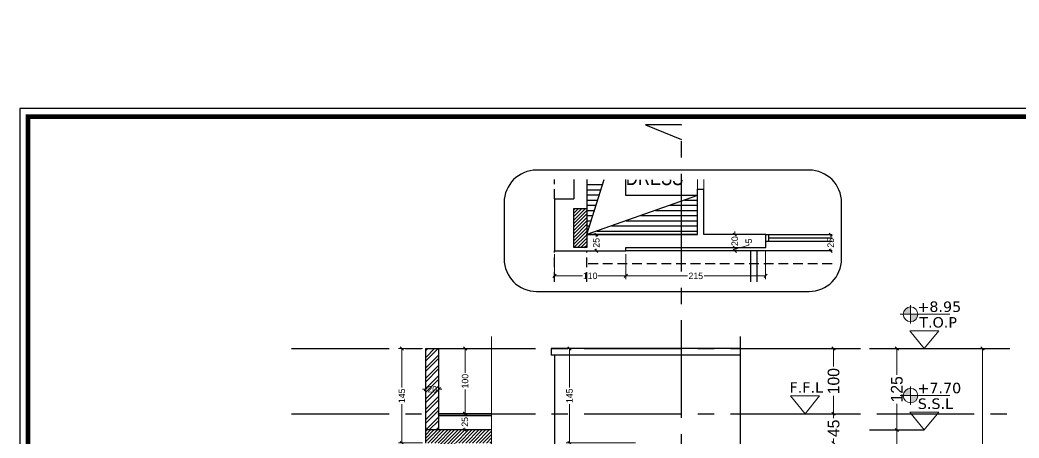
# Model space of a CAD drawing. Header units: centimetres. Extents: x 7997 to 116674, y 1017 to 13844.
# Drawn here: x 77758 to 79295, y 10266 to 10908 of the extents above; entities that cross this region are included whole.
import ezdxf
from ezdxf.xclip import XClip

# ---------------------------------------------------------------- set-up
doc = ezdxf.new("R2010")
doc.units = ezdxf.units.CM
doc.header["$LTSCALE"] = 200
doc.header["$XCLIPFRAME"] = 0
doc.header["$PDMODE"] = 2
for name, pattern in [('A-106-Typical Floor Plan$0$HIDDEN', [0.375, 0.25, -0.125]), ('CENTER2', [1.125, 0.75, -0.125, 0.125, -0.125]), ('DASHED', [0.75, 0.5, -0.25])]:
    doc.linetypes.add(name, pattern=pattern)
for name, color, linetype in [('AXIS', 9, 'CENTER2'), ('Border 100x200', 2, 'Continuous'), ('COL', 1, 'Continuous'), ('CPBRD-LINES', 11, 'Continuous'), ('DIM', 11, 'Continuous'), ('STEP', 7, 'Continuous'), ('WIN', 6, 'Continuous'), ('WINDOR', 6, 'Continuous')]:
    doc.layers.add(name, color=color, linetype=linetype)
for name, color, linetype, lineweight in [('HA', 251, 'Continuous', 0), ('HAT', 8, 'Continuous', 9), ('HATCH', 8, 'Continuous', 5), ('TEXT', 6, 'Continuous', 18), ('WALL', 3, 'Continuous', 25)]:
    doc.layers.add(name, color=color, linetype=linetype, lineweight=lineweight)
doc.styles.add('sheet notes', font='verdana.ttf')
doc.styles.add('style8', font='swisscl.ttf', dxfattribs={"width": 0.8})
doc.styles.add('T2', font='')
doc.styles.get('T2').set_extended_font_data('Elisia')
doc.dimstyles.new('NORMAL', dxfattribs={"dimtxt": 18, "dimasz": 5, "dimexe": 5, "dimexo": 5, "dimgap": 1, "dimtad": 0, "dimdec": 0, "dimdsep": 46, "dimtxsty": 'T2', "dimblk1": 'OBLIQUE', "dimblk2": 'OBLIQUE', "dimsah": 1, "dimcen": 0.09, "dimclrd": 4, "dimclre": 4, "dimclrt": 6, "dimadec": 0, "dimazin": 0, "dimtfac": 1, "dimtdec": 0, "dimtofl": 0, "dimtmove": 1, "dimatfit": 2, "dimldrblk": 'OPEN30', "dimfxl": 0, "dimtolj": 1, "dimtzin": 0, "dimlwd": 5, "dimlwe": 5, "dimarcsym": 0})
doc.dimstyles.new('NORMAL-1', dxfattribs={"dimtxt": 10, "dimasz": 5, "dimexe": 5, "dimexo": 5, "dimgap": 1, "dimtad": 0, "dimdec": 0, "dimdsep": 46, "dimtxsty": 'T2', "dimblk1": 'OBLIQUE', "dimblk2": 'OBLIQUE', "dimsah": 1, "dimcen": 0.09, "dimclrd": 4, "dimclre": 4, "dimclrt": 6, "dimadec": 0, "dimazin": 0, "dimtfac": 1, "dimtdec": 0, "dimtofl": 0, "dimtmove": 1, "dimatfit": 3, "dimldrblk": 'OPEN30', "dimfxl": 0, "dimtolj": 1, "dimtzin": 0, "dimlwd": 5, "dimlwe": 5, "dimarcsym": 0})
pattern_1 = [(45, (-39757.2027, -54636.4848), (-2.65165043, 2.65165043), [])]
pattern_2 = [(0, (-5607318.147, -7847120.6), (3e-15, 7.9375), [])]
pattern_3 = [(45, (-33014.8116, -54636.4848), (-2.65165043, 2.65165043), [])]

# ---------------------------------------------------------------- blocks, each defined once
blk = doc.blocks.new('_OBLIQUE')
at = {"color": 0, "linetype": 'ByBlock'}
blk.add_line((-0.5, -0.5), (0.5, 0.5), dxfattribs=at)
blk = doc.blocks.new('*D1054')
at = {"layer": 'Defpoints', "color": 0, "ltscale": 150, "transparency": 16777216}
for p in [(78603.5, 10403.2), (78603.5, 10403.2), (78710.3, 10258.2)]:
    blk.add_point(p, dxfattribs=at)
at = {"layer": 'DIM', "color": 4, "lineweight": 5, "ltscale": 150, "transparency": 16777216}
for p, q in [((78603.5, 10403.2), (78603.5, 10343.6)), ((78603.5, 10258.2), (78603.5, 10317.8)), ((78705.3, 10258.2), (78598.5, 10258.2))]:
    blk.add_line(p, q, dxfattribs=at)
at = {"layer": 'DIM', "color": 4, "lineweight": 5, "ltscale": 150, "transparency": 16777216, "xscale": 5, "yscale": 5, "zscale": 5}
for p, rotation in [((78603.5, 10403.2), 90), ((78603.5, 10258.2), 270)]:
    blk.add_blockref('_OBLIQUE', p, dxfattribs=dict(at, rotation=rotation))
at = {"layer": 'DIM', "color": 6, "ltscale": 150, "transparency": 16777216, "insert": (78603.5, 10330.7), "char_height": 10, "attachment_point": 5, "rotation": 90, "style": 'T2'}
blk.add_mtext('\\A1;145', dxfattribs=at)
blk = doc.blocks.new('_Open30')
at = {"color": 0, "linetype": 'ByBlock', "lineweight": -2}
for p, q in [((-1, 0.27), (0, 0)), ((0, 0), (-1, -0.27)), ((0, 0), (-1, 0))]:
    blk.add_line(p, q, dxfattribs=at)
blk = doc.blocks.new('*D1037')
at = {"layer": 'Defpoints', "color": 0, "ltscale": 150, "transparency": 16777216}
for p in [(78580.3, 10553.3), (78690.3, 10553.3), (78690.3, 10514.9)]:
    blk.add_point(p, dxfattribs=at)
at = {"layer": 'WALL', "color": 4, "lineweight": 5, "ltscale": 150, "transparency": 16777216}
for p, q in [((78580.3, 10548.3), (78580.3, 10509.9)), ((78690.3, 10548.3), (78690.3, 10509.9)), ((78580.3, 10514.9), (78623.4, 10514.9)), ((78690.3, 10514.9), (78647.3, 10514.9))]:
    blk.add_line(p, q, dxfattribs=at)
at = {"layer": 'WALL', "color": 4, "lineweight": 5, "ltscale": 150, "transparency": 16777216, "xscale": 5, "yscale": 5, "zscale": 5, "rotation": 180}
blk.add_blockref('_OBLIQUE', (78580.3, 10514.9), dxfattribs=at)
at = {"layer": 'WALL', "color": 4, "lineweight": 5, "ltscale": 150, "transparency": 16777216, "xscale": 5, "yscale": 5, "zscale": 5}
blk.add_blockref('_OBLIQUE', (78690.3, 10514.9), dxfattribs=at)
at = {"layer": 'WALL', "color": 6, "ltscale": 150, "transparency": 16777216, "insert": (78635.3, 10514.9), "char_height": 10, "attachment_point": 5, "style": 'T2'}
blk.add_mtext('\\A1;110', dxfattribs=at)
blk = doc.blocks.new('*D1038')
at = {"layer": 'Defpoints', "color": 0, "ltscale": 150, "transparency": 16777216}
for p in [(78905.3, 10558.3), (78690.3, 10553.3), (78905.3, 10514.9)]:
    blk.add_point(p, dxfattribs=at)
at = {"layer": 'WALL', "color": 4, "lineweight": 5, "ltscale": 150, "transparency": 16777216}
for p, q in [((78690.3, 10548.3), (78690.3, 10509.9)), ((78905.3, 10553.3), (78905.3, 10509.9)), ((78690.3, 10514.9), (78784.9, 10514.9)), ((78905.3, 10514.9), (78810.7, 10514.9))]:
    blk.add_line(p, q, dxfattribs=at)
at = {"layer": 'WALL', "color": 4, "lineweight": 5, "ltscale": 150, "transparency": 16777216, "xscale": 5, "yscale": 5, "zscale": 5, "rotation": 180}
blk.add_blockref('_OBLIQUE', (78690.3, 10514.9), dxfattribs=at)
at = {"layer": 'WALL', "color": 4, "lineweight": 5, "ltscale": 150, "transparency": 16777216, "xscale": 5, "yscale": 5, "zscale": 5}
blk.add_blockref('_OBLIQUE', (78905.3, 10514.9), dxfattribs=at)
at = {"layer": 'WALL', "color": 6, "ltscale": 150, "transparency": 16777216, "insert": (78797.8, 10514.9), "char_height": 10, "attachment_point": 5, "style": 'T2'}
blk.add_mtext('\\A1;215', dxfattribs=at)
blk = doc.blocks.new('*D1039')
at = {"layer": 'Defpoints', "color": 0, "ltscale": 150, "transparency": 16777216}
for p in [(78857.8, 10578.3), (78857.8, 10558.3), (78857.8, 10558.3)]:
    blk.add_point(p, dxfattribs=at)
at = {"layer": 'WALL', "color": 4, "lineweight": 5, "ltscale": 150, "transparency": 16777216}
for p, q in [((78857.8, 10578.3), (78857.8, 10583.3)), ((78857.8, 10558.3), (78857.8, 10553.3))]:
    blk.add_line(p, q, dxfattribs=at)
at = {"layer": 'WALL', "color": 4, "lineweight": 5, "ltscale": 150, "transparency": 16777216, "xscale": 5, "yscale": 5, "zscale": 5}
for p, rotation in [((78857.8, 10578.3), 270), ((78857.8, 10558.3), 90)]:
    blk.add_blockref('_OBLIQUE', p, dxfattribs=dict(at, rotation=rotation))
at = {"layer": 'WALL', "color": 6, "ltscale": 150, "transparency": 16777216, "insert": (78857.8, 10568.3), "char_height": 10, "attachment_point": 5, "rotation": 90, "style": 'T2'}
blk.add_mtext('\\A1;20', dxfattribs=at)
blk = doc.blocks.new('*D1040')
at = {"layer": 'Defpoints', "color": 0, "ltscale": 150, "transparency": 16777216}
for p in [(78857.8, 10558.3), (78857.8, 10553.3), (78857.8, 10553.3)]:
    blk.add_point(p, dxfattribs=at)
at = {"layer": 'WALL', "color": 4, "lineweight": 5, "ltscale": 150, "transparency": 16777216}
for p, q in [((78857.8, 10555.8), (78879.3, 10562.3)), ((78857.8, 10558.3), (78857.8, 10553.3)), ((78879.3, 10562.3), (78879.3, 10564.3))]:
    blk.add_line(p, q, dxfattribs=at)
at = {"layer": 'WALL', "color": 4, "lineweight": 5, "ltscale": 150, "transparency": 16777216, "xscale": 5, "yscale": 5, "zscale": 5}
for p, rotation in [((78857.8, 10558.3), 90), ((78857.8, 10553.3), 270)]:
    blk.add_blockref('_OBLIQUE', p, dxfattribs=dict(at, rotation=rotation))
at = {"layer": 'WALL', "color": 6, "ltscale": 150, "transparency": 16777216, "insert": (78879.3, 10568.6), "char_height": 10, "attachment_point": 5, "rotation": 90, "style": 'T2'}
blk.add_mtext('\\A1;5', dxfattribs=at)
blk = doc.blocks.new('*D1041')
at = {"layer": 'Defpoints', "color": 0, "ltscale": 150, "transparency": 16777216}
for p in [(79005.3, 10578.3), (79005.3, 10553.3), (79005.3, 10553.3)]:
    blk.add_point(p, dxfattribs=at)
at = {"layer": 'WALL', "color": 4, "lineweight": 5, "ltscale": 150, "transparency": 16777216}
for p, q in [((79005.3, 10578.3), (79005.3, 10574.9)), ((79005.3, 10553.3), (79005.3, 10556.7))]:
    blk.add_line(p, q, dxfattribs=at)
at = {"layer": 'WALL', "color": 4, "lineweight": 5, "ltscale": 150, "transparency": 16777216, "xscale": 5, "yscale": 5, "zscale": 5}
for p, rotation in [((79005.3, 10578.3), 90), ((79005.3, 10553.3), 270)]:
    blk.add_blockref('_OBLIQUE', p, dxfattribs=dict(at, rotation=rotation))
at = {"layer": 'WALL', "color": 6, "ltscale": 150, "transparency": 16777216, "insert": (79005.3, 10565.8), "char_height": 10, "attachment_point": 5, "rotation": 90, "style": 'T2'}
blk.add_mtext('\\A1;25', dxfattribs=at)
blk = doc.blocks.new('*D1042')
at = {"layer": 'Defpoints', "color": 0, "ltscale": 150, "transparency": 16777216}
for p in [(78635.3, 10578.3), (78644.8, 10578.3), (78635.3, 10553.3)]:
    blk.add_point(p, dxfattribs=at)
at = {"layer": 'WALL', "color": 4, "lineweight": 5, "ltscale": 150, "transparency": 16777216}
for p, q in [((78640.3, 10578.3), (78649.8, 10578.3)), ((78644.8, 10578.3), (78644.8, 10574.9)), ((78640.3, 10553.3), (78649.8, 10553.3)), ((78644.8, 10553.3), (78644.8, 10556.7))]:
    blk.add_line(p, q, dxfattribs=at)
at = {"layer": 'WALL', "color": 4, "lineweight": 5, "ltscale": 150, "transparency": 16777216, "xscale": 5, "yscale": 5, "zscale": 5}
for p, rotation in [((78644.8, 10578.3), 90), ((78644.8, 10553.3), 270)]:
    blk.add_blockref('_OBLIQUE', p, dxfattribs=dict(at, rotation=rotation))
at = {"layer": 'WALL', "color": 6, "ltscale": 150, "transparency": 16777216, "insert": (78644.8, 10565.8), "char_height": 10, "attachment_point": 5, "rotation": 90, "style": 'T2'}
blk.add_mtext('\\A1;25', dxfattribs=at)
blk = doc.blocks.new('*D1055')
at = {"layer": 'Defpoints', "color": 0, "ltscale": 150, "transparency": 16777216}
for p in [(78382.4, 10403.2), (78345.7, 10258.2), (78382.4, 10258.2)]:
    blk.add_point(p, dxfattribs=at)
at = {"layer": 'WALL', "color": 4, "lineweight": 5, "ltscale": 150, "transparency": 16777216}
for p, q in [((78377.4, 10403.2), (78340.7, 10403.2)), ((78345.7, 10403.2), (78345.7, 10343.6)), ((78345.7, 10258.2), (78345.7, 10317.8)), ((78377.4, 10258.2), (78340.7, 10258.2))]:
    blk.add_line(p, q, dxfattribs=at)
at = {"layer": 'WALL', "color": 4, "lineweight": 5, "ltscale": 150, "transparency": 16777216, "xscale": 5, "yscale": 5, "zscale": 5}
for p, rotation in [((78345.7, 10403.2), 90), ((78345.7, 10258.2), 270)]:
    blk.add_blockref('_OBLIQUE', p, dxfattribs=dict(at, rotation=rotation))
at = {"layer": 'WALL', "color": 6, "ltscale": 150, "transparency": 16777216, "insert": (78345.7, 10330.7), "char_height": 10, "attachment_point": 5, "rotation": 90, "style": 'T2'}
blk.add_mtext('\\A1;145', dxfattribs=at)
blk = doc.blocks.new('*D1063')
at = {"layer": 'Defpoints', "color": 0, "ltscale": 150, "transparency": 16777216}
for p in [(78382.4, 10340.7), (78402.4, 10340.7), (78402.4, 10340.7)]:
    blk.add_point(p, dxfattribs=at)
at = {"layer": 'WALL', "color": 4, "lineweight": 5, "ltscale": 150, "transparency": 16777216}
for p, q in [((78382.4, 10340.7), (78377.4, 10340.7)), ((78402.4, 10340.7), (78407.4, 10340.7))]:
    blk.add_line(p, q, dxfattribs=at)
at = {"layer": 'WALL', "color": 4, "lineweight": 5, "ltscale": 150, "transparency": 16777216, "xscale": 5, "yscale": 5, "zscale": 5}
blk.add_blockref('_OBLIQUE', (78382.4, 10340.7), dxfattribs=at)
at = {"layer": 'WALL', "color": 4, "lineweight": 5, "ltscale": 150, "transparency": 16777216, "xscale": 5, "yscale": 5, "zscale": 5, "rotation": 180}
blk.add_blockref('_OBLIQUE', (78402.4, 10340.7), dxfattribs=at)
at = {"layer": 'WALL', "color": 6, "ltscale": 150, "transparency": 16777216, "insert": (78392.4, 10340.7), "char_height": 10, "attachment_point": 5, "style": 'T2'}
blk.add_mtext('\\A1;20', dxfattribs=at)
blk = doc.blocks.new('SDF')
at = {"layer": 'TEXT'}
h = blk.add_hatch(color=256, dxfattribs=at)
h.paths.add_polyline_path([(0, 0), (-11.2, 0, -0.414214), (0, 11.3)])
h.paths.add_polyline_path([(0, 0), (11.2, 0, -0.414214), (0, -11.2)])
for p, q in [((-16.1, 0), (60.5, 0)), ((0, -14.2), (0, 14.2))]:
    blk.add_line(p, q, dxfattribs=at)
blk.add_circle((0, 0), 11.2, dxfattribs=at)
blk = doc.blocks.new('*D1045')
at = {"layer": 'Defpoints', "color": 0, "transparency": 16777216}
for p in [(79238.8, 10403.2), (79238.8, 10403.2), (79238.8, 9508.2)]:
    blk.add_point(p, dxfattribs=at)
at = {"layer": 'WALL', "color": 4, "lineweight": 5, "transparency": 16777216}
for p, q in [((79238.8, 10403.2), (79238.8, 9979.8)), ((79238.8, 9508.2), (79238.8, 9931.5))]:
    blk.add_line(p, q, dxfattribs=at)
at = {"layer": 'WALL', "color": 4, "lineweight": 5, "transparency": 16777216, "xscale": 5, "yscale": 5, "zscale": 5}
for p, rotation in [((79238.8, 10403.2), 90), ((79238.8, 9508.2), 270)]:
    blk.add_blockref('_OBLIQUE', p, dxfattribs=dict(at, rotation=rotation))
at = {"layer": 'WALL', "color": 6, "transparency": 16777216, "insert": (79238.8, 9955.7), "char_height": 18, "attachment_point": 5, "rotation": 90, "style": 'T2'}
blk.add_mtext('\\A1;895', dxfattribs=at)
blk = doc.blocks.new('*D1048')
at = {"layer": 'Defpoints', "color": 0, "transparency": 16777216}
for p in [(79009.8, 10303.2), (79009.8, 10303.2), (79009.8, 10258.2)]:
    blk.add_point(p, dxfattribs=at)
at = {"layer": 'WALL', "color": 4, "lineweight": 5, "transparency": 16777216}
for p, q in [((79009.8, 10303.2), (79009.8, 10296.2)), ((79009.8, 10258.2), (79009.8, 10265.1))]:
    blk.add_line(p, q, dxfattribs=at)
at = {"layer": 'WALL', "color": 4, "lineweight": 5, "transparency": 16777216, "xscale": 5, "yscale": 5, "zscale": 5}
for p, rotation in [((79009.8, 10303.2), 90), ((79009.8, 10258.2), 270)]:
    blk.add_blockref('_OBLIQUE', p, dxfattribs=dict(at, rotation=rotation))
at = {"layer": 'WALL', "color": 6, "transparency": 16777216, "insert": (79009.8, 10280.7), "char_height": 18, "attachment_point": 5, "rotation": 90, "style": 'T2'}
blk.add_mtext('\\A1;45', dxfattribs=at)
blk = doc.blocks.new('*D1070')
at = {"layer": 'Defpoints', "color": 0, "transparency": 16777216}
for p in [(79008.1, 10403.2), (79009.8, 10403.2), (79009.8, 10303.2)]:
    blk.add_point(p, dxfattribs=at)
at = {"layer": 'DIM', "color": 4, "lineweight": 5, "transparency": 16777216}
for p, q in [((79009.8, 10403.2), (79009.8, 10375.6)), ((79013.1, 10403.2), (79014.8, 10403.2)), ((79009.8, 10303.2), (79009.8, 10330.7))]:
    blk.add_line(p, q, dxfattribs=at)
at = {"layer": 'DIM', "color": 4, "lineweight": 5, "transparency": 16777216, "xscale": 5, "yscale": 5, "zscale": 5}
for p, rotation in [((79009.8, 10403.2), 90), ((79009.8, 10303.2), 270)]:
    blk.add_blockref('_OBLIQUE', p, dxfattribs=dict(at, rotation=rotation))
at = {"layer": 'DIM', "color": 6, "transparency": 16777216, "insert": (79009.8, 10353.2), "char_height": 18, "attachment_point": 5, "rotation": 90, "style": 'T2'}
blk.add_mtext('\\A1;100', dxfattribs=at)
blk = doc.blocks.new('*D1072')
at = {"layer": 'Defpoints', "color": 0, "transparency": 16777216}
for p in [(79107.1, 10278.2), (79107.1, 10278.2), (79107.1, 9918.2)]:
    blk.add_point(p, dxfattribs=at)
at = {"layer": 'DIM', "color": 4, "lineweight": 5, "transparency": 16777216}
for p, q in [((79107.1, 10278.2), (79107.1, 10122.3)), ((79107.1, 9918.2), (79107.1, 10074))]:
    blk.add_line(p, q, dxfattribs=at)
at = {"layer": 'DIM', "color": 4, "lineweight": 5, "transparency": 16777216, "xscale": 5, "yscale": 5, "zscale": 5}
for p, rotation in [((79107.1, 10278.2), 90), ((79107.1, 9918.2), 270)]:
    blk.add_blockref('_OBLIQUE', p, dxfattribs=dict(at, rotation=rotation))
at = {"layer": 'DIM', "color": 6, "transparency": 16777216, "insert": (79107.1, 10098.2), "char_height": 18, "attachment_point": 5, "rotation": 90, "style": 'T2'}
blk.add_mtext('\\A1;360', dxfattribs=at)
blk = doc.blocks.new('*D1073')
at = {"layer": 'Defpoints', "color": 0, "transparency": 16777216}
for p in [(79107.1, 10403.2), (79107.1, 10403.2), (79107.1, 10278.2)]:
    blk.add_point(p, dxfattribs=at)
at = {"layer": 'DIM', "color": 4, "lineweight": 5, "transparency": 16777216}
for p, q in [((79107.1, 10403.2), (79107.1, 10363.1)), ((79107.1, 10278.2), (79107.1, 10318.2))]:
    blk.add_line(p, q, dxfattribs=at)
at = {"layer": 'DIM', "color": 4, "lineweight": 5, "transparency": 16777216, "xscale": 5, "yscale": 5, "zscale": 5}
for p, rotation in [((79107.1, 10403.2), 90), ((79107.1, 10278.2), 270)]:
    blk.add_blockref('_OBLIQUE', p, dxfattribs=dict(at, rotation=rotation))
at = {"layer": 'DIM', "color": 6, "transparency": 16777216, "insert": (79107.1, 10340.7), "char_height": 18, "attachment_point": 5, "rotation": 90, "style": 'T2'}
blk.add_mtext('\\A1;125', dxfattribs=at)
blk = doc.blocks.new('*D1074')
at = {"layer": 'Defpoints', "color": 0, "ltscale": 150, "transparency": 16777216}
for p in [(78443, 10403.2), (78443, 10403.2), (78443, 10303.2)]:
    blk.add_point(p, dxfattribs=at)
at = {"layer": 'WALL', "color": 4, "lineweight": 5, "ltscale": 150, "transparency": 16777216}
for p, q in [((78443, 10403.2), (78443, 10366.1)), ((78443, 10303.2), (78443, 10340.3))]:
    blk.add_line(p, q, dxfattribs=at)
at = {"layer": 'WALL', "color": 4, "lineweight": 5, "ltscale": 150, "transparency": 16777216, "xscale": 5, "yscale": 5, "zscale": 5}
for p, rotation in [((78443, 10403.2), 90), ((78443, 10303.2), 270)]:
    blk.add_blockref('_OBLIQUE', p, dxfattribs=dict(at, rotation=rotation))
at = {"layer": 'WALL', "color": 6, "ltscale": 150, "transparency": 16777216, "insert": (78443, 10353.2), "char_height": 10, "attachment_point": 5, "rotation": 90, "style": 'T2'}
blk.add_mtext('\\A1;100', dxfattribs=at)
blk = doc.blocks.new('*D1075')
at = {"layer": 'Defpoints', "color": 0, "ltscale": 150, "transparency": 16777216}
for p in [(78443, 10303.2), (78442.6, 10278.2), (78443, 10278.2)]:
    blk.add_point(p, dxfattribs=at)
at = {"layer": 'WALL', "color": 4, "lineweight": 5, "ltscale": 150, "transparency": 16777216}
for p, q in [((78438, 10303.2), (78437.6, 10303.2)), ((78442.6, 10303.2), (78442.6, 10299.8)), ((78442.6, 10278.2), (78442.6, 10281.6)), ((78438, 10278.2), (78437.6, 10278.2))]:
    blk.add_line(p, q, dxfattribs=at)
at = {"layer": 'WALL', "color": 4, "lineweight": 5, "ltscale": 150, "transparency": 16777216, "xscale": 5, "yscale": 5, "zscale": 5}
for p, rotation in [((78442.6, 10303.2), 90), ((78442.6, 10278.2), 270)]:
    blk.add_blockref('_OBLIQUE', p, dxfattribs=dict(at, rotation=rotation))
at = {"layer": 'WALL', "color": 6, "ltscale": 150, "transparency": 16777216, "insert": (78442.6, 10290.7), "char_height": 10, "attachment_point": 5, "rotation": 90, "style": 'T2'}
blk.add_mtext('\\A1;25', dxfattribs=at)
blk = doc.blocks.new('08-TITLE SHEET-selattin', base_point=(45714.8, -203081.4))
at = {"color": 0}
blk.add_lwpolyline([(51244.8, -203081.4), (45714.8, -203081.4), (45714.8, -206921.4), (51244.8, -206921.4)], close=True, dxfattribs=at)
at = {"color": 0, "linetype": 'ByBlock', "const_width": 17}
blk.add_lwpolyline([(45744.3, -206891.9), (51215.3, -206891.9), (51215.3, -203110.8), (45744.3, -203110.8)], close=True, dxfattribs=at)
at = {"layer": 'HA', "ltscale": 1.2}
blk.add_lwpolyline([(45714.8, -203081.4), (51244.8, -203081.4), (51244.8, -206921.4), (45714.8, -206921.4)], close=True, dxfattribs=at)
blk = doc.blocks.new('05-GF COLUMNS-Essa', base_point=(34188.1, 8657))
at = {"layer": 'COL', "ltscale": 0.05}
h = blk.add_hatch(dxfattribs=at)
h.set_pattern_fill('ANSI31', color=8, scale=30)
h.set_pattern_definition(pattern_1)
h.paths.add_polyline_path([(35208.1, 10172), (35228.1, 10172), (35228.1, 10112), (35208.1, 10112)])
h = blk.add_hatch(dxfattribs=at)
h.set_pattern_fill('ANSI31', color=8, scale=30)
h.set_pattern_definition(pattern_1)
h.paths.add_polyline_path([(34808.1, 10042), (34828.1, 10042), (34828.1, 10102), (34808.1, 10102)])
h = blk.add_hatch(dxfattribs=at)
h.set_pattern_fill('ANSI31', color=8, scale=30, angle=-90)
h.set_pattern_definition([(315, (-30460.432, 84037.2598), (2.65165043, 2.65165043), [])])
h.paths.add_polyline_path([(34238.1, 10062), (34238.1, 10002), (34218.1, 10002), (34218.1, 10062)])
h = blk.add_hatch(dxfattribs=at)
h.set_pattern_fill('ANSI31', color=8, scale=30)
h.set_pattern_definition(pattern_1)
h.paths.add_polyline_path([(35208.1, 9677), (35228.1, 9677), (35228.1, 9737), (35208.1, 9737)])
h = blk.add_hatch(dxfattribs=at)
h.set_pattern_fill('ANSI31', color=8, scale=30)
h.set_pattern_definition(pattern_1)
h.paths.add_polyline_path([(34808.1, 9587), (34828.1, 9587), (34828.1, 9657), (34808.1, 9657)])
h = blk.add_hatch(dxfattribs=at)
h.set_pattern_fill('ANSI31', color=8, scale=30)
h.set_pattern_definition(pattern_1)
h.paths.add_polyline_path([(34238.1, 9587), (34168.1, 9587), (34168.1, 9607), (34238.1, 9607)])
h = blk.add_hatch(dxfattribs=at)
h.set_pattern_fill('ANSI31', color=8, scale=30)
h.set_pattern_definition(pattern_1)
h.paths.add_polyline_path([(34238.1, 9327), (34168.1, 9327), (34168.1, 9347), (34238.1, 9347)])
h = blk.add_hatch(dxfattribs=at)
h.set_pattern_fill('ANSI31', color=8, scale=30)
h.set_pattern_definition([(45, (84403.0126, 12699.296), (-2.65165043, 2.65165043), [])])
h.paths.add_polyline_path([(34678.1, 9327), (34618.1, 9327), (34618.1, 9347), (34678.1, 9347)])
h = blk.add_hatch(dxfattribs=at)
h.set_pattern_fill('ANSI31', color=8, scale=30)
h.set_pattern_definition(pattern_1)
h.paths.add_polyline_path([(34808.1, 9347), (34828.1, 9347), (34828.1, 9277), (34808.1, 9277)])
h = blk.add_hatch(dxfattribs=at)
h.set_pattern_fill('ANSI31', color=8, scale=30)
h.set_pattern_definition(pattern_1)
h.paths.add_polyline_path([(35208.1, 9347), (35228.1, 9347), (35228.1, 9287), (35208.1, 9287)])
h = blk.add_hatch(dxfattribs=at)
h.set_pattern_fill('ANSI31', color=8, scale=30)
h.set_pattern_definition(pattern_1)
h.paths.add_polyline_path([(34238.1, 8837), (34218.1, 8837), (34218.1, 8897), (34238.1, 8897)])
h = blk.add_hatch(dxfattribs=at)
h.set_pattern_fill('ANSI31', color=8, scale=30)
h.set_pattern_definition(pattern_1)
h.paths.add_polyline_path([(34808.1, 8837), (34828.1, 8837), (34828.1, 8897), (34808.1, 8897)])
h = blk.add_hatch(dxfattribs=at)
h.set_pattern_fill('ANSI31', color=8, scale=30)
h.set_pattern_definition(pattern_1)
h.paths.add_polyline_path([(35228.1, 8687), (35208.1, 8687), (35208.1, 8747), (35228.1, 8747)])
h = blk.add_hatch(dxfattribs=at)
h.set_pattern_fill('ANSI31', color=8, scale=30)
h.set_pattern_definition(pattern_1)
h.paths.add_polyline_path([(34808.1, 8707), (34808.1, 8687), (34868.1, 8687), (34868.1, 8707)])
at = {"layer": 'DIM'}
h = blk.add_hatch(dxfattribs=at)
h.set_pattern_fill('ANSI31', color=8)
h.set_pattern_definition([(45, (34498.055, 8687.002), (-2.24506, 2.24506), [])])
h.paths.add_polyline_path([(34498.1, 8687), (34538.1, 8687), (34538.1, 8727), (34498.1, 8727)])
h = blk.add_hatch(dxfattribs=at)
h.set_pattern_fill('ANSI31', color=8)
h.set_pattern_definition([(45, (34188.055, 8657.002), (-2.245064, 2.245064), [])])
h.paths.add_polyline_path([(34188.1, 8657), (34318.1, 8657), (34318.1, 8687), (34188.1, 8687)])
at = {"layer": 'COL'}
for points in [[(35208.1, 10172), (35228.1, 10172), (35228.1, 10112), (35208.1, 10112)], [(34808.1, 10042), (34828.1, 10042), (34828.1, 10102), (34808.1, 10102)], [(34238.1, 10062), (34238.1, 10002), (34218.1, 10002), (34218.1, 10062)], [(35208.1, 9677), (35228.1, 9677), (35228.1, 9737), (35208.1, 9737)], [(34808.1, 9587), (34828.1, 9587), (34828.1, 9657), (34808.1, 9657)], [(34238.1, 9587), (34168.1, 9587), (34168.1, 9607), (34238.1, 9607)], [(34238.1, 9327), (34168.1, 9327), (34168.1, 9347), (34238.1, 9347)], [(34678.1, 9327), (34618.1, 9327), (34618.1, 9347), (34678.1, 9347)], [(34808.1, 9347), (34828.1, 9347), (34828.1, 9277), (34808.1, 9277)], [(35208.1, 9347), (35228.1, 9347), (35228.1, 9287), (35208.1, 9287)], [(34238.1, 8837), (34218.1, 8837), (34218.1, 8897), (34238.1, 8897)], [(34808.1, 8837), (34828.1, 8837), (34828.1, 8897), (34808.1, 8897)], [(35228.1, 8687), (35208.1, 8687), (35208.1, 8747), (35228.1, 8747)], [(34498.1, 8687), (34538.1, 8687), (34538.1, 8727), (34498.1, 8727)], [(34808.1, 8707), (34808.1, 8687), (34868.1, 8687), (34868.1, 8707)], [(34188.1, 8657), (34318.1, 8657), (34318.1, 8687), (34188.1, 8687)]]:
    blk.add_lwpolyline(points, close=True, dxfattribs=at)
blk = doc.blocks.new('02-GROUND FLOOR PLAN-selattin', base_point=(28755.4, 25545.3))
at = {"color": 6, "ltscale": 2}
blk.add_blockref('05-GF COLUMNS-Essa', (27685.4, 24020.3), dxfattribs=at)
blk = doc.blocks.new('06-FF COLUMNS-Essa', base_point=(38719.9, 8657))
at = {"layer": 'COL', "ltscale": 0.05}
h = blk.add_hatch(dxfattribs=at)
h.set_pattern_fill('ANSI31', color=8, scale=30)
h.set_pattern_definition(pattern_3)
h.paths.add_polyline_path([(39739.9, 10172), (39759.9, 10172), (39759.9, 10112), (39739.9, 10112)])
h = blk.add_hatch(dxfattribs=at)
h.set_pattern_fill('ANSI31', color=8, scale=30)
h.set_pattern_definition(pattern_3)
h.paths.add_polyline_path([(39339.9, 10042), (39359.9, 10042), (39359.9, 10102), (39339.9, 10102)])
h = blk.add_hatch(dxfattribs=at)
h.set_pattern_fill('ANSI31', color=8, scale=30, angle=-90)
h.set_pattern_definition([(315, (-25928.6265, 81826.674), (2.65165043, 2.65165043), [])])
h.paths.add_polyline_path([(38769.9, 10062), (38769.9, 10002), (38749.9, 10002), (38749.9, 10062)])
h = blk.add_hatch(dxfattribs=at)
h.set_pattern_fill('ANSI31', color=8, scale=30)
h.set_pattern_definition(pattern_3)
h.paths.add_polyline_path([(39739.9, 9677), (39759.9, 9677), (39759.9, 9737), (39739.9, 9737)])
h = blk.add_hatch(dxfattribs=at)
h.set_pattern_fill('ANSI31', color=8, scale=30)
h.set_pattern_definition(pattern_3)
h.paths.add_polyline_path([(39339.9, 9587), (39359.9, 9587), (39359.9, 9657), (39339.9, 9657)])
h = blk.add_hatch(dxfattribs=at)
h.set_pattern_fill('ANSI31', color=8, scale=30)
h.set_pattern_definition(pattern_3)
h.paths.add_polyline_path([(38769.9, 9587), (38699.9, 9587), (38699.9, 9607), (38769.9, 9607)])
h = blk.add_hatch(dxfattribs=at)
h.set_pattern_fill('ANSI31', color=8, scale=30)
h.set_pattern_definition(pattern_3)
h.paths.add_polyline_path([(38769.9, 9327), (38699.9, 9327), (38699.9, 9347), (38769.9, 9347)])
h = blk.add_hatch(dxfattribs=at)
h.set_pattern_fill('ANSI31', color=8, scale=30)
h.set_pattern_definition(pattern_3)
h.paths.add_polyline_path([(39339.9, 9347), (39359.9, 9347), (39359.9, 9277), (39339.9, 9277)])
h = blk.add_hatch(dxfattribs=at)
h.set_pattern_fill('ANSI31', color=8, scale=30)
h.set_pattern_definition(pattern_3)
h.paths.add_polyline_path([(39739.9, 9347), (39759.9, 9347), (39759.9, 9287), (39739.9, 9287)])
h = blk.add_hatch(dxfattribs=at)
h.set_pattern_fill('ANSI31', color=8, scale=30)
h.set_pattern_definition(pattern_3)
h.paths.add_polyline_path([(38769.9, 8837), (38749.9, 8837), (38749.9, 8897), (38769.9, 8897)])
h = blk.add_hatch(dxfattribs=at)
h.set_pattern_fill('ANSI31', color=8, scale=30)
h.set_pattern_definition(pattern_3)
h.paths.add_polyline_path([(39339.9, 8837), (39359.9, 8837), (39359.9, 8897), (39339.9, 8897)])
h = blk.add_hatch(dxfattribs=at)
h.set_pattern_fill('ANSI31', color=8, scale=30)
h.set_pattern_definition(pattern_3)
h.paths.add_polyline_path([(39759.9, 8687), (39739.9, 8687), (39739.9, 8747), (39759.9, 8747)])
h = blk.add_hatch(dxfattribs=at)
h.set_pattern_fill('ANSI31', color=8, scale=30)
h.set_pattern_definition(pattern_3)
h.paths.add_polyline_path([(39339.9, 8707), (39339.9, 8687), (39399.9, 8687), (39399.9, 8707)])
at = {"layer": 'DIM'}
h = blk.add_hatch(dxfattribs=at)
h.set_pattern_fill('ANSI31', color=8)
h.set_pattern_definition([(45, (38719.8604, 8657.002), (-2.245064, 2.245064), [])])
h.paths.add_polyline_path([(38719.9, 8657), (38849.9, 8657), (38849.9, 8687), (38719.9, 8687)])
at = {"layer": 'COL'}
for points in [[(39739.9, 10172), (39759.9, 10172), (39759.9, 10112), (39739.9, 10112)], [(39339.9, 10042), (39359.9, 10042), (39359.9, 10102), (39339.9, 10102)], [(38769.9, 10062), (38769.9, 10002), (38749.9, 10002), (38749.9, 10062)], [(39739.9, 9677), (39759.9, 9677), (39759.9, 9737), (39739.9, 9737)], [(39339.9, 9587), (39359.9, 9587), (39359.9, 9657), (39339.9, 9657)], [(38769.9, 9587), (38699.9, 9587), (38699.9, 9607), (38769.9, 9607)], [(38769.9, 9327), (38699.9, 9327), (38699.9, 9347), (38769.9, 9347)], [(39339.9, 9347), (39359.9, 9347), (39359.9, 9277), (39339.9, 9277)], [(39739.9, 9347), (39759.9, 9347), (39759.9, 9287), (39739.9, 9287)], [(38769.9, 8837), (38749.9, 8837), (38749.9, 8897), (38769.9, 8897)], [(39339.9, 8837), (39359.9, 8837), (39359.9, 8897), (39339.9, 8897)], [(39759.9, 8687), (39739.9, 8687), (39739.9, 8747), (39759.9, 8747)], [(39339.9, 8707), (39339.9, 8687), (39399.9, 8687), (39399.9, 8707)], [(38719.9, 8657), (38849.9, 8657), (38849.9, 8687), (38719.9, 8687)]]:
    blk.add_lwpolyline(points, close=True, dxfattribs=at)
blk = doc.blocks.new('03-FIRST FLOOR PLAN-selattin', base_point=(31015.7, 25621.5))
at = {"layer": 'CPBRD-LINES'}
h = blk.add_hatch(dxfattribs=at)
h.set_pattern_fill('ANSI31', color=256, scale=2.5, angle=315, style=0)
h.set_pattern_definition(pattern_2)
h.paths.add_polyline_path([(29996.2, 24276.7), (29995.7, 24466.5), (30055.7, 24466.5)])
h = blk.add_hatch(dxfattribs=at)
h.set_pattern_fill('ANSI31', color=256, scale=2.5, angle=315, style=0)
h.set_pattern_definition(pattern_2)
h.paths.add_polyline_path([(30165.7, 24336.5), (30165.7, 24276.5), (29995.7, 24276.5)])
for p, q in [((29995.7, 24276.5), (30055.7, 24466.5)), ((30055.7, 24336.5), (30055.7, 24466.5)), ((30165.7, 24336.5), (29995.7, 24276.5)), ((30165.7, 24336.5), (30055.7, 24336.5))]:
    blk.add_line(p, q, dxfattribs=at)
at = {"layer": 'HAT', "linetype": 'DASHED', "ltscale": 0.15}
for p, q in [((30165.7, 24436.5), (30165.7, 24346.5)), ((30175.7, 24346.5), (30175.7, 24436.5))]:
    blk.add_line(p, q, dxfattribs=at)
at = {"layer": 'WALL', "color": 8, "linetype": 'A-106-Typical Floor Plan$0$HIDDEN', "ltscale": 0.3}
for p, q in [((29945.7, 24331.5), (29945.7, 24746.5)), ((29945.7, 24106.5), (29945.7, 24251.5)), ((29995.7, 24106.5), (29995.7, 24251.5))]:
    blk.add_line(p, q, dxfattribs=at)
at = {"layer": 'WALL'}
for p, q in [((29975.7, 24586.5), (29975.7, 24331.5)), ((29995.7, 24466.5), (29995.7, 24276.5)), ((30165.7, 24346.5), (30175.7, 24346.5)), ((30165.7, 24276.5), (30165.7, 24346.5)), ((30175.7, 24276.5), (30175.7, 24346.5)), ((29945.7, 24331.5), (29975.7, 24331.5)), ((29995.7, 24276.5), (30165.7, 24276.5)), ((30165.7, 24276.5), (29995.7, 24276.5)), ((30270.7, 24276.5), (30175.7, 24276.5)), ((30270.7, 24256.5), (30270.7, 24276.5)), ((29945.7, 24251.5), (30055.7, 24251.5)), ((30055.7, 24251.5), (30055.7, 24256.5)), ((30055.7, 24256.5), (30270.7, 24256.5))]:
    blk.add_line(p, q, dxfattribs=at)
at = {"layer": 'WALL', "ltscale": 150}
blk.add_line((29945.7, 24331.5), (29945.7, 24251.5), dxfattribs=at)
at = {"layer": 'WALL', "color": 8, "linetype": 'A-106-Typical Floor Plan$0$HIDDEN', "ltscale": 0.3}
blk.add_lwpolyline([(30545.7, 24106.5), (30545.7, 24231.5), (29995.7, 24231.5)], dxfattribs=at)
at = {"layer": 'WINDOR'}
for p, q in [((30270.7, 24276.5), (30470.7, 24276.5)), ((30270.7, 24266.5), (30470.7, 24266.5)), ((30275.7, 24266.5), (30275.7, 24276.5)), ((30275.7, 24271.5), (30465.7, 24271.5)), ((30470.7, 24251.5), (30055.7, 24251.5)), ((30247.7, 24096.5), (30247.7, 24251.5)), ((30257.7, 24106.5), (30257.7, 24251.5))]:
    blk.add_line(p, q, dxfattribs=at)
at = {"color": 6, "ltscale": 2}
blk.add_blockref('06-FF COLUMNS-Essa', (29945.7, 24076.5), dxfattribs=at)
at = {"layer": 'TEXT', "style": 'style8'}
blk.add_text('DRESS', height=25, dxfattribs=at).set_placement((30055.7, 24352.6))

msp = doc.modelspace()

# ---------------------------------------------------------------- hatches: boundary and pattern name
at = {"layer": 'Border 100x200', "ltscale": 150}
h = msp.add_hatch(dxfattribs=at)
h.set_pattern_fill('ANSI32', color=8, scale=30)
h.set_pattern_definition([(45, (78382.438, 10278.162), (-7.955, 7.955), []), (45, (78387.741, 10278.162), (-7.955, 7.955), [])])
h.paths.add_polyline_path([(78402.4381, 10403.1625), (78382.4381, 10403.1625), (78382.4381, 10278.1625), (78402.4381, 10278.1625)])
h = msp.add_hatch(dxfattribs=at)
h.set_pattern_fill('ANSI31', color=8, scale=30)
h.set_pattern_definition([(45, (6198.712, -21337.2802), (-2.65165043, 2.65165043), [])])
h.paths.add_polyline_path([(78427.4381, 10258.1625), (78483.5737, 10258.1625), (78483.5737, 10278.1625), (78382.4381, 10278.1625), (78382.4381, 10258.1625), (78402.4381, 10258.1625), (78402.4381, 10218.1625), (78427.4381, 10218.1625)])

# ---------------------------------------------------------------- linework, layer by layer
at = {"linetype": 'Continuous'}
msp.add_lwpolyline([(77758.294, 9159.2841), (80080.894, 9159.2841), (80080.894, 10772.0841), (77758.294, 10772.0841)], close=True, dxfattribs=at)
at = {"layer": 'AXIS'}
for p, q in [((78176.0489, 10403.1625), (79280.8365, 10403.1625)), ((78176.0489, 10303.1625), (79280.8365, 10303.1625))]:
    msp.add_line(p, q, dxfattribs=at)
msp.add_lwpolyline([(78775.6495, 9171.688), (78775.6495, 10747.0931), (78720.5228, 10747.0931), (78775.6495, 10724.6201)], dxfattribs=at)
at = {"layer": 'COL', "ltscale": 150}
for p, q in [((78865.8604, 10403.1625), (78575.3263, 10403.1625)), ((78575.3263, 10403.1625), (78575.3263, 10393.1625)), ((78865.8604, 10393.1625), (78575.3263, 10393.1625)), ((78580.3263, 10393.1625), (78580.3263, 9508.1625)), ((78483.5737, 10278.1625), (78382.4381, 10278.1625)), ((78382.4381, 10258.1625), (78382.4381, 10278.1625))]:
    msp.add_line(p, q, dxfattribs=at)
at = {"layer": 'HAT'}
for points in [[(79126.8719, 10430.4762), (79171.4827, 10430.4762), (79149.1773, 10403.1625)], [(78943.7283, 10330.4762), (78988.3392, 10330.4762), (78966.0338, 10303.1625)], [(79126.8719, 10305.4762), (79171.4827, 10305.4762), (79149.1773, 10278.1625)]]:
    msp.add_lwpolyline(points, close=True, dxfattribs=at)
at = {"layer": 'HATCH', "ltscale": 150}
msp.add_lwpolyline([(78483.5737, 10421.6318), (78483.5737, 10143.0383), (78499.0176, 10143.0383), (78467.4244, 10130.0208), (78485.9792, 10125.5129), (78485.9792, 9711.0303), (78509.8295, 9711.0303), (78464.7105, 9689.5505), (78490.4928, 9689.5505), (78490.4928, 9435.1478)], dxfattribs=at)
at = {"layer": 'STEP'}
for p, q in [((78966.0338, 10403.1625), (79050.1525, 10403.1625)), ((79065.0586, 10403.1625), (79149.1773, 10403.1625)), ((79196.7177, 10403.1625), (79280.8365, 10403.1625)), ((78966.0338, 10303.1625), (79050.1525, 10303.1625)), ((79065.0586, 10278.1625), (79149.1773, 10278.1625))]:
    msp.add_line(p, q, dxfattribs=at)
at = {"layer": 'STEP', "ltscale": 150}
for p, q in [((78483.5737, 10303.1625), (78402.4381, 10303.1625)), ((78483.5737, 10300.1625), (78402.4381, 10300.1625))]:
    msp.add_line(p, q, dxfattribs=at)
at = {"layer": 'WALL'}
for p, q in [((78382.4381, 10278.1625), (78382.4381, 10403.1625)), ((78402.4381, 10278.1625), (78402.4381, 10403.1625))]:
    msp.add_line(p, q, dxfattribs=at)
at = {"layer": 'WALL', "ltscale": 150}
msp.add_line((78382.4381, 10403.1625), (78402.4381, 10403.1625), dxfattribs=at)
msp.add_lwpolyline([(78503.0248, 10541.0158, 0.414213562), (78553.0248, 10491.0158), (78972.0365, 10491.0158, 0.414213562), (79022.0365, 10541.0158), (79022.0365, 10627.4526, 0.414213562), (78972.0365, 10677.4526), (78553.0248, 10677.4526, 0.414213562), (78503.0248, 10627.4526)], format="xyb", close=True, dxfattribs=at)
at = {"layer": 'WIN', "ltscale": 150}
msp.add_line((78402.4381, 10403.1625), (78483.5737, 10403.1625), dxfattribs=at)
msp.add_lwpolyline([(78865.8604, 10421.6318), (78865.8604, 10143.0383), (78881.3043, 10143.0383), (78849.711, 10130.0208), (78868.2659, 10125.5129), (78868.2659, 9711.0303), (78892.1162, 9711.0303), (78846.9972, 9689.5505), (78872.7795, 9689.5505), (78872.7795, 9435.1478)], dxfattribs=at)

# ---------------------------------------------------------------- block references
at = {"layer": 'DIM', "color": 0, "linetype": 'Continuous', "xscale": 0.420000000000001, "yscale": 0.420000000000001, "zscale": 0.420000000000001}
msp.add_blockref('08-TITLE SHEET-selattin', (77758.294, 10772.0841), dxfattribs=at)
at = {"layer": 'DIM'}
for p in [(79128.1928, 10455.9406), (79128.1928, 10331.036)]:
    msp.add_blockref('SDF', p, dxfattribs=at)

# ---------------------------------------------------------------- texts
at = {"layer": 'TEXT', "style": 'sheet notes'}
for s, p in [('+8.95', (79138.6902, 10459.5755)), ('T.O.P', (79141.604, 10435.5635)), ('F.F.L', (78942.0091, 10335.5635)), ('+7.70', (79138.6902, 10334.6709)), ('S.S.L', (79139.3557, 10310.5635))]:
    msp.add_text(s, height=16.03652, dxfattribs=at).set_placement(p)

# ---------------------------------------------------------------- dimensions: what is measured, and where the dimension line sits
at = {"layer": 'DIM', "ltscale": 150}
dim = msp.add_linear_dim(base=(78603.5261, 10403.1625), p1=(78710.3263, 10258.1625), p2=(78603.5261, 10403.1625), angle=90, dimstyle='NORMAL-1', dxfattribs=at)
dim.commit()
dim.dimension.update_dxf_attribs({"geometry": '*D1054', "text_midpoint": (78603.5261, 10330.6625)})
at = {"layer": 'DIM'}
for base, p1, p2, picture, middle in [((79009.7714, 10403.1625), (79009.7714, 10303.1625), (79008.0931, 10403.1625), '*D1070', (79009.7714, 10353.1625)), ((79107.1179, 10403.1625), (79107.1179, 10278.1625), (79107.1179, 10403.1625), '*D1073', (79107.1179, 10340.6625)), ((79107.1179, 10278.1625), (79107.1179, 9918.1625), (79107.1179, 10278.1625), '*D1072', (79107.1179, 10098.1625))]:
    dim = msp.add_linear_dim(base=base, p1=p1, p2=p2, angle=90, dimstyle='NORMAL', dxfattribs=at)
    dim.commit()
    dim.dimension.update_dxf_attribs({"geometry": picture, "text_midpoint": middle})
at = {"layer": 'WALL', "ltscale": 150}
for base, p1, p2, picture, middle in [((78644.8125, 10578.3166), (78635.3263, 10553.3166), (78635.3263, 10578.3166), '*D1042', (78644.8125, 10565.8166)), ((78857.8343, 10558.3166), (78857.8343, 10578.3166), (78857.8343, 10558.3166), '*D1039', (78857.8343, 10568.3166)), ((79005.3263, 10553.3166), (79005.3263, 10578.3166), (79005.3263, 10553.3166), '*D1041', (79005.3263, 10565.8166)), ((78857.8343, 10553.3166), (78857.8343, 10558.3166), (78857.8343, 10553.3166), '*D1040', (78879.3343, 10565.2666)), ((78345.7151, 10258.1625), (78382.4381, 10403.1625), (78382.4381, 10258.1625), '*D1055', (78345.7151, 10330.6625)), ((78443.0059, 10403.1625), (78443.0059, 10303.1625), (78443.0059, 10403.1625), '*D1074', (78443.0059, 10353.1625)), ((78442.6259, 10278.1625), (78443.0059, 10303.1625), (78443.0059, 10278.1625), '*D1075', (78442.6259, 10290.6625))]:
    dim = msp.add_linear_dim(base=base, p1=p1, p2=p2, angle=90, dimstyle='NORMAL-1', dxfattribs=at)
    dim.commit()
    dim.dimension.update_dxf_attribs({"geometry": picture, "text_midpoint": middle})
for base, p1, p2, picture, middle in [((78905.3263, 10514.8994), (78690.3263, 10553.3166), (78905.3263, 10558.3166), '*D1038', (78797.8263, 10514.8994)), ((78690.3263, 10514.8994), (78580.3263, 10553.3166), (78690.3263, 10553.3166), '*D1037', (78635.3263, 10514.8994)), ((78402.4381, 10340.6625), (78382.4381, 10340.6625), (78402.4381, 10340.6625), '*D1063', (78392.4381, 10340.6625))]:
    dim = msp.add_linear_dim(base=base, p1=p1, p2=p2, dimstyle='NORMAL-1', dxfattribs=at)
    dim.commit()
    dim.dimension.update_dxf_attribs({"geometry": picture, "text_midpoint": middle})
at = {"layer": 'WALL'}
for base, p1, p2, picture, middle in [((79238.7771, 10403.1625), (79238.7771, 9508.1625), (79238.7771, 10403.1625), '*D1045', (79238.7771, 9955.6625)), ((79009.7714, 10303.1625), (79009.7714, 10258.1625), (79009.7714, 10303.1625), '*D1048', (79009.7714, 10280.6625))]:
    dim = msp.add_linear_dim(base=base, p1=p1, p2=p2, angle=90, dimstyle='NORMAL', dxfattribs=at)
    dim.commit()
    dim.dimension.update_dxf_attribs({"geometry": picture, "text_midpoint": middle})

# ---------------------------------------------------------------- next in the draw order: block references
at = {"layer": 'DIM', "linetype": 'Continuous'}
ref = msp.add_blockref('03-FIRST FLOOR PLAN-selattin', (79650.3263, 11923.3166), dxfattribs=at)
XClip(ref).set_block_clipping_path([(29883.0717399445, 24203.8442192842), (30372.7940911864, 24360.9917526122)])
ref = msp.add_blockref('02-GROUND FLOOR PLAN-selattin', (79650.3263, 10654.509), dxfattribs=at)
XClip(ref).set_block_clipping_path([(27622.6986404292, 24127.6213690187), (28112.420991671, 24284.7689023467)])

doc.saveas('drawing.dxf')
